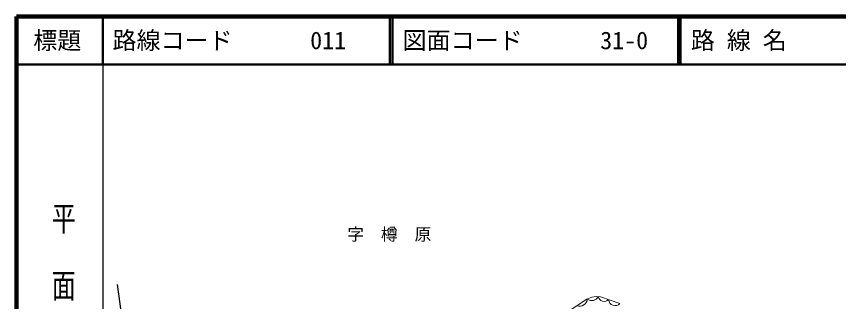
# Model space of a CAD drawing. Units: millimetres, scale not verified. Extents: x 40000 to 680000, y 20000 to 380000.
# Drawn here: x 40000 to 211136, y 320534 to 380000 of the extents above; entities that cross this region are included whole.
import ezdxf
from ezdxf.enums import TextEntityAlignment as Align

# ---------------------------------------------------------------- set-up
doc = ezdxf.new("R2010")
doc.units = ezdxf.units.MM
doc.header["$LTSCALE"] = 1000
for name, color, linetype, lineweight in [('M-BGD', 7, 'Continuous', 13), ('M-BMK-SRVR', 3, 'Continuous', 25), ('M-TTL', 2, 'Continuous', 140), ('M-TTL-BAND', 7, 'Continuous', 25), ('M-TTL-LINE', 7, 'Continuous', 50)]:
    doc.layers.add(name, color=color, linetype=linetype, lineweight=lineweight)
doc.layers.add('M-TTL-TXT', color=7, linetype='Continuous')
doc.styles.add('@ＭＳ ゴシック', font='')
doc.styles.add('ＭＳ ゴシック', font='')
doc.styles.get('@ＭＳ ゴシック').set_extended_font_data('@MS Gothic')
doc.styles.get('ＭＳ ゴシック').set_extended_font_data('MS Gothic')

msp = doc.modelspace()

# ---------------------------------------------------------------- linework, layer by layer
at = {"layer": 'M-BGD'}
for p, q in [((145658, 312409), (158718, 321010)), ((158718, 321010), (159769, 321466)), ((159769, 321466), (160709, 321606)), ((160709, 321606), (161592, 321550)), ((161592, 321550), (165626, 320117))]:
    msp.add_line(p, q, dxfattribs=at)
for centre, radius, start, end in [((157265, 321148), 1576, 248.82296, 356.89908), ((159770, 322193), 1465, 230.50596, 335.32332), ((162361, 321858), 1290, 192.37642, 315.32995), ((164633, 321041), 1357, 183.81118, 317.06417)]:
    msp.add_arc(centre, radius, start, end, dxfattribs=at)
at = {"layer": 'M-BMK-SRVR'}
msp.add_line((69496, 263872), (61033, 324086), dxfattribs=at)
at = {"layer": 'M-TTL'}
for p, q in [((40000, 380000), (40000, 20000)), ((680000, 380000), (40000, 380000))]:
    msp.add_line(p, q, dxfattribs=at)
at = {"layer": 'M-TTL-BAND'}
msp.add_line((58000, 370000), (58000, 20000), dxfattribs=at)
at = {"layer": 'M-TTL-LINE'}
for p, q in [((58000, 380000), (58000, 370000)), ((117750, 380000), (117750, 370000)), ((118250, 380000), (118250, 370000)), ((177750, 380000), (177750, 370000)), ((178250, 380000), (178250, 370000)), ((40000, 370000), (680000, 370000))]:
    msp.add_line(p, q, dxfattribs=at)

# ---------------------------------------------------------------- texts
at = {"layer": 'M-BGD', "style": 'ＭＳ ゴシック'}
msp.add_text('字\u3000樽\u3000原', height=2566, dxfattribs=at).set_placement((108873, 332516), align=Align.BOTTOM_LEFT)
at = {"layer": 'M-TTL-BAND', "style": '@ＭＳ ゴシック', "width": 1.4}
msp.add_text('平  面  図', height=3666, rotation=270, dxfattribs=at).set_placement((49777, 306475), align=Align.MIDDLE_RIGHT)
at = {"layer": 'M-TTL-TXT', "style": 'ＭＳ ゴシック'}
msp.add_text('標題', height=3666, dxfattribs=at).set_placement((48500, 375000), align=Align.MIDDLE_CENTER)
for s, p in [('路線コード', (60000, 375000)), ('011', (101142, 375000)), ('図面コード', (120380, 375000)), ('31-0', (161521, 375000)), ('路 線 名', (180380, 375000))]:
    msp.add_text(s, height=3666, dxfattribs=at).set_placement(p, align=Align.MIDDLE_LEFT)

doc.saveas('drawing.dxf')
